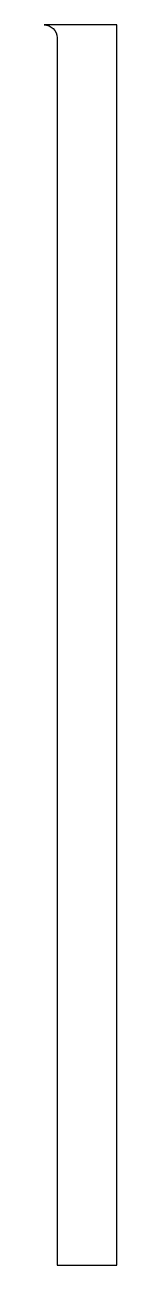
# Model space of a CAD drawing. Header units: millimetres. Extents: x 0 to 28, y 0 to 475.
import ezdxf

# ---------------------------------------------------------------- set-up
doc = ezdxf.new("R2010")
doc.units = ezdxf.units.MM
doc.layers.add('CUT_OUTER', color=7, linetype='Continuous')

msp = doc.modelspace()

# ---------------------------------------------------------------- linework, layer by layer
at = {"layer": 'CUT_OUTER'}
msp.add_lwpolyline([(4.999999, 0), (27.988159, 0), (27.988159, 475.00785), (0, 475.00785, -0.414214), (4.999999, 470.007844)], format="xyb", close=True, dxfattribs=at)

doc.saveas('drawing.dxf')
